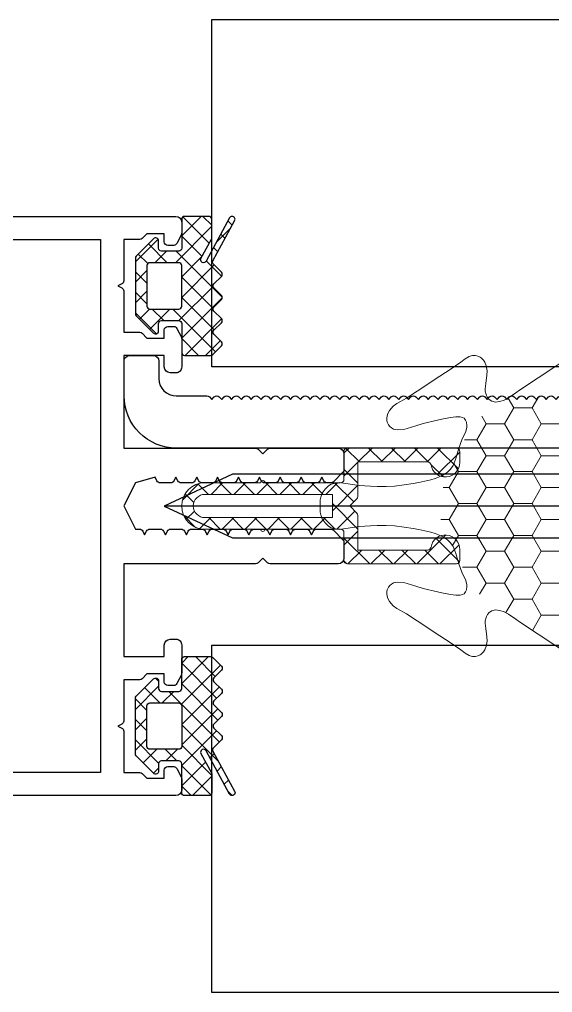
# Model space of a CAD drawing. Header units: millimetres. Extents: x 1744 to 18744, y -2272 to 2782.
# Drawn here: x 11154.9 to 11200.9, y -832.6 to -748.6 of the extents above; entities that cross this region are included whole.
import ezdxf

# ---------------------------------------------------------------- set-up
doc = ezdxf.new("R2010")
doc.units = ezdxf.units.MM
doc.linetypes.add('HIDDEN', pattern=[0.375, 0.25, -0.125])
for name, color, linetype, lineweight in [('2', 3, 'HIDDEN', 13), ('Уплотнители', 1, 'Continuous', 20), ('Штриховка', 1, 'Continuous', 5)]:
    doc.layers.add(name, color=color, linetype=linetype, lineweight=lineweight)
doc.layers.add('Steklopaket', color=5, linetype='Continuous')

# ---------------------------------------------------------------- blocks, each defined once
blk = doc.blocks.new('КП45550')
at = {"color": 217, "true_color": 0x93278f}
blk.add_lwpolyline([(25, 119), (24.99999999999909, 14.5, -0.4142135623729827), (24.5, 14), (23.57082039324996, 14, -0.1164338214658029), (23.43665631459953, 14.03167184269841), (22.66583592134975, 14.41708203932467, -0.2840790438402298), (22.5, 14.6854101966237), (22.49999999999909, 15.19999999999891, -0.4142135623732223), (22.79999999999927, 15.49999999999818), (23.5, 15.5), (23.5, 17), (23.08786796564437, 17.41213203435473, -0.1989123673795694), (23, 17.62426406871053), (23, 19), (19.43541019662734, 19, -0.2840790438404208), (19.16708203932649, 19.16583592134884), (19.00000000000182, 19.5), (18.83291796067715, 19.16583592134884, -0.2840790438404208), (18.5645898033772, 18.99999999999818), (15.00000000000091, 18.99999999999818), (15, 17.62426406871053, -0.1989123673792317), (14.91213203435563, 17.41213203435473), (14.5, 16.99999999999818), (14.5, 15.49999999999818), (15.20000000000073, 15.5, -0.4142135623734946), (15.5, 15.19999999999891), (15.5, 14.6854101966237, -0.2840790438401885), (15.33416407864933, 14.41708203932285), (14.56334368540047, 14.03167184269841, -0.1164338214657406), (14.42917960675004, 14), (12, 13.99999999999818, -0.4142135623731739), (11.5, 14.49999999999818), (11.5, 15, -0.4142135623730951), (12, 15.5), (13, 15.5), (13, 19), (5.000000000001818, 19), (5.000000000000908, 7.624264068710544, -0.1989123673796247), (4.912132034356543, 7.412132034354725), (4.500000000000908, 6.999999999998181), (4.912132034356543, 6.587867965643452, -0.1989123673797289), (5.000000000000908, 6.375735931287636), (5.000000000000908, 0.5, -0.4142135623730951), (4.500000000000908, 0), (3.124264068712363, 0, -0.1989123673796377), (2.912132034356545, 0.0878679656434542), (2.087867965645273, 0.9121320343547267, -0.1989123673796765), (2, 1.124264068710542), (2, 1.46458980337411, -0.2840790438404128), (2.165835921350661, 1.732917960674965), (2.5, 1.899999999999636), (2.165835921350661, 2.067082039324303, -0.2840790438404123), (2, 2.335410196625161), (2, 3.264589803373382, -0.2840790438404123), (2.165835921350661, 3.53291796067424), (2.5, 3.699999999998908), (2.165835921350661, 3.867082039323576, -0.2840790438404123), (2, 4.135410196624433), (2, 5.064589803374471, -0.2840790438404123), (2.165835921350661, 5.332917960673511), (2.5, 5.5), (2.165835921350661, 5.667082039324667, -0.2840790438404123), (2, 5.935410196623705), (2, 6.864589803373745, -0.2840790438404123), (2.165835921350661, 7.132917960674602), (2.5, 7.299999999999272), (2.165835921350661, 7.46708203932394, -0.2840790438404123), (2, 7.735410196624797), (2, 8.664589803374838, -0.2840790438404123), (2.165835921350661, 8.932917960673876), (2.5, 9.099999999998543), (2.165835921350661, 9.267082039325034, -0.2840790438404123), (2, 9.53541019662407), (2, 10.46458980337411, -0.2840790438404123), (2.165835921350661, 10.73291796067497), (2.5, 10.89999999999963), (2.165835921350661, 11.0670820393243, -0.2840790438404123), (2, 11.33541019662516), (2, 12.26458980337338, -0.2840790438404123), (2.165835921350661, 12.53291796067424), (2.5, 12.69999999999891), (2.165835921350661, 12.86708203932358, -0.2840790438403665), (2, 13.13541019662443), (2, 14.06458980337447, -0.2840790438404128), (2.165835921350661, 14.33291796067351), (2.5, 14.5), (2.165835921350661, 14.66708203932467, -0.2840790438404123), (2, 14.93541019662371), (2, 15.86458980337375, -0.2840790438404123), (2.165835921350661, 16.1329179606746), (2.5, 16.29999999999927), (2, 18), (9.095e-13, 19), (-2, 18), (-2, 17.63541019662443, -0.2840790438404123), (-2.165835921348838, 17.36708203932358), (-2.5, 17.19999999999891), (-2.165835921348838, 17.03291796067424, -0.2840790438404123), (-2, 16.76458980337338), (-2, 15.83541019662516, -0.2840790438404123), (-2.165835921348838, 15.5670820393243), (-2.5, 15.39999999999963), (-2.165835921348838, 15.23291796067496, -0.2840790438404123), (-2, 14.96458980337411), (-2, 14.03541019662407, -0.2840790438404128), (-2.165835921348838, 13.76708203932503), (-2.5, 13.59999999999853), (-2.165835921348838, 13.43291796067388, -0.2840790438404123), (-2, 13.16458980337484), (-2, 12.2354101966248, -0.2840790438404123), (-2.165835921348838, 11.96708203932394), (-2.5, 11.79999999999927), (-2.165835921348838, 11.6329179606746, -0.2840790438404123), (-2, 11.36458980337375), (-2, 10.4354101966237, -0.2840790438404123), (-2.165835921348838, 10.16708203932467), (-2.5, 10), (-2.165835921348838, 9.832917960673512, -0.2840790438404123), (-2, 9.564589803374474), (-2, 8.635410196624434, -0.2840790438404123), (-2.165835921348838, 8.367082039323577), (-2.5, 8.199999999998905), (-2.165835921348838, 8.03291796067424, -0.2840790438404123), (-2, 7.764589803373382), (-2, 6.835410196625161, -0.2840790438404123), (-2.165835921348838, 6.567082039324303), (-2.5, 6.399999999999636), (-2.165835921348838, 6.232917960674967, -0.2840790438404123), (-2, 5.96458980337411), (-2, 5.03541019662407, -0.2840790438404123), (-2.165835921348838, 4.767082039325032), (-2.5, 4.599999999998543), (-2.165835921348838, 4.432917960673876, -0.2840790438404123), (-2, 4.164589803374837), (-2, 3.235410196624798, -0.2840790438404123), (-2.165835921348838, 2.967082039323939), (-2.5, 2.799999999999272), (-2.165835921348838, 2.632917960674602, -0.2840790438404123), (-2, 2.364589803373744), (-1.99999999999909, 1.124264068710542, -0.1989123673796742), (-2.087867965643454, 0.9121320343547267), (-2.912132034354725, 0.0878679656434542, -0.1989123673796432), (-3.124264068710544, 0), (-4.5, 0, -0.4142135623730951), (-5, 0.5), (-5, 6.375735931287636, -0.1989123673797085), (-4.912132034356543, 6.587867965643452), (-4.5, 7), (-4.912132034356543, 7.412132034354725, -0.1989123673796275), (-5, 7.624264068710544), (-5, 19), (-13, 19), (-13, 15.5), (-12, 15.5, -0.41421356237312), (-11.5, 15), (-11.5, 14.49999999999818, -0.4142135623731739), (-12, 13.99999999999818), (-14.42917960675004, 14, -0.1164338214657406), (-14.56334368540047, 14.03167184269841), (-15.33416407864933, 14.41708203932285, -0.2840790438401885), (-15.5, 14.6854101966237), (-15.5, 15.19999999999891, -0.4142135623734946), (-15.20000000000073, 15.5), (-14.5, 15.49999999999818), (-14.5, 16.99999999999818), (-14.91213203435654, 17.41213203435473, -0.1989123673792317), (-15, 17.62426406871053), (-15.00000000000091, 19), (-18.5645898033772, 19, -0.2840790438404208), (-18.83291796067715, 19.16583592135066), (-19.00000000000182, 19.5), (-19.1670820393274, 19.16583592135066, -0.2840790438404208), (-19.43541019662734, 19), (-23, 19), (-23, 17.62426406871053, -0.1989123673795694), (-23.08786796564437, 17.41213203435473), (-23.5, 17), (-23.5, 15.5), (-22.79999999999927, 15.49999999999818, -0.4142135623732223), (-22.5, 15.19999999999891), (-22.5, 14.6854101966237, -0.2840790438402298), (-22.66583592135066, 14.41708203932467), (-23.43665631460044, 14.03167184269841, -0.1164338214658029), (-23.57082039324996, 14), (-24.5, 14, -0.4142135623729827), (-25, 14.5), (-25, 119, -0.4142135623730951)], format="xyb", dxfattribs=at)
blk.add_lwpolyline([(23, 21), (-23, 21), (-23, 118), (23, 118)], close=True, dxfattribs=at)
blk = doc.blocks.new('ТПУ-6001')
at = {"true_color": 0xafd9aa}
h = blk.add_hatch(dxfattribs=at)
h.set_pattern_fill('ANSI37', color=9, scale=10, angle=180, style=0)
h.set_pattern_definition([(225, (-3851.205773285278, 2316.473342150347), (0.8838834764831842, -0.8838834764831845), []), (315, (-3851.205773285278, 2316.473342150347), (0.8838834764831845, 0.8838834764831842), [])])
edge = h.paths.add_edge_path(flags=16)
edge.add_line((1.75, -1), (-1.75, -1))
edge.add_arc((-1.75, -1.25), 0.25, 90, 180)
edge.add_line((-2, -1.25), (-2, -3.75))
edge.add_arc((-1.75, -3.75), 0.25, 180, 270)
edge.add_line((-1.75, -4), (1.75, -4))
edge.add_arc((1.75, -3.75), 0.25, 270, 360)
edge.add_line((2, -3.75), (2, -1.25))
edge.add_arc((1.75, -1.25), 0.25, 0, 90)
edge = h.paths.add_edge_path()
edge.add_line((2.369214399172048, -5.662621697932081), (4.041294033675511, -6.56974514108424))
edge.add_arc((4.160508432847664, -6.350000000001173), 0.2499999999991884, 241.5196329777079, 269.999999999977)
edge.add_line((4.160508432847564, -6.600000000000362), (5.75, -6.600000000000362))
edge.add_arc((5.75, -6.350000000000362), 0.25, 270, 360)
edge.add_line((6, -6.350000000000362), (6, -4.25))
edge.add_arc((5.75, -4.25), 0.25, 0, 90)
edge.add_line((5.75, -4), (3.25, -4))
edge.add_arc((3.25, -3.75), 0.25, 180, 270, ccw=False)
edge.add_line((3, -3.75), (3, -2.25))
edge.add_arc((3.25, -2.25), 0.25, 90, 180, ccw=False)
edge.add_line((3.25, -2), (3.899999999999636, -2))
edge.add_arc((3.900000000000132, -1.750000000000035), 0.2499999999999649, 269.9999999998862, 405.0646371706831)
edge.add_line((4.07657715549976, -1.573023989886678), (2.573188937358279, -0.0730239898866785))
edge.add_arc((2.396611781858071, -0.2500000000011984), 0.2500000000011984, 45.06463717077724, 89.99999999998097)
edge.add_line((2.396611781858154, 0), (-2.396611781858154, 0))
edge.add_arc((-2.396611781858071, -0.2500000000011984), 0.2500000000011984, 90.00000000001901, 134.9353628292227)
edge.add_line((-2.573188937358279, -0.0730239898866785), (-4.07657715549976, -1.573023989886678))
edge.add_arc((-3.900000000000132, -1.750000000000035), 0.2499999999999651, 134.9353628293168, 270.0000000001138)
edge.add_line((-3.899999999999636, -2), (-3.25, -2))
edge.add_arc((-3.25, -2.25), 0.25, 0, 90, ccw=False)
edge.add_line((-3, -2.25), (-3, -3.75))
edge.add_arc((-3.25, -3.75), 0.25, -90, 0, ccw=False)
edge.add_line((-3.25, -4), (-5.75, -4))
edge.add_arc((-5.75, -4.25), 0.25, 90, 180)
edge.add_line((-6, -4.25), (-6, -6.496446609431586))
edge.add_arc((-5.749999999999307, -6.496446609432263), 0.2500000000006928, 179.9999999998449, 224.9999999900502)
edge.add_line((-5.926776695327133, -6.673223304698692), (-5.17677669529621, -7.423223304985182))
edge.add_arc((-5.000000000000452, -7.246446609688996), 0.2499999999990587, 225.0000000000694, 314.999999908843)
edge.add_line((-4.823223304985731, -7.423223305266217), (-4.176776692393103, -6.776776695014633))
edge.add_arc((-3.999999997097118, -6.953553390310917), 0.2499999999992895, 45.000000091283425, 134.9999999999516, ccw=False)
edge.add_line((-3.823223302082623, -6.776776694733142), (-3.176776692393103, -7.423223304982457))
edge.add_arc((-2.999999997096891, -7.246446609685806), 0.249999999999709, 225.0000000000712, 314.9999999097259)
edge.add_line((-2.823223302078986, -7.423223305260763), (-2.176776692393104, -6.776776694989621))
edge.add_arc((-1.999999997097118, -6.953553390285758), 0.2499999999991859, 45.000000099513386, 134.9999999999753, ccw=False)
edge.add_line((-1.82322330210809, -6.776776694682665), (-1.176776692393104, -7.423223304746441))
edge.add_arc((-0.9999999970962106, -7.246446609449803), 0.2500000000001823, 224.9999999999587, 314.9999999860396)
edge.add_line((-0.8232233018425175, -7.423223304789641), (-0.176776695296212, -6.776776695696753))
edge.add_arc((-9e-16, -6.953553390993164), 0.2499999999995391, 44.99999987032868, 134.9999999999676, ccw=False)
edge.add_line((0.1767766956963896, -6.776776696096932), (0.8232233009784977, -7.423223304703243))
edge.add_arc((0.9999999962747093, -7.246446609407031), 0.2499999999993989, 225, 314.9999999999999)
edge.add_line((1.176776691570921, -7.423223304703243), (1.86804175026009, -6.731958249142735))
edge.add_arc((2.04481844515733, -6.908734944839745), 0.2500000000006906, 61.519632977761376, 134.9999998703917, ccw=False)
edge.add_line((2.164032844329994, -6.688989803755247), (5.630785600827947, -8.56974514108424))
edge.add_arc((5.749999999999994, -8.35000000000036), 0.2499999999998531, 241.5196329778181, 421.5196329778153)
edge.add_line((5.869214399172051, -8.130254858916487), (2.130785600827948, -6.102111980099834))
edge.add_arc((2.250000000000004, -5.882366839015961), 0.2499999999998507, 61.51963297781879, 241.51963297781532, ccw=False)
at = {"color": 9, "true_color": 0xafd9aa}
for points in [[(2.369214399172048, -5.662621697932081), (4.041294033675511, -6.56974514108424, 0.1249127075951274), (4.160508432847564, -6.600000000000362), (5.75, -6.600000000000362, 0.4142135623730951), (6, -6.350000000000362), (6, -4.25, 0.4142135623730951), (5.75, -4), (3.25, -4, -0.4142135623730951), (3, -3.75), (3, -2.25, -0.4142135623730951), (3.25, -2), (3.899999999999636, -2, 0.6685866648355308), (4.07657715549976, -1.573023989886678), (2.573188937358279, -0.0730239898866785, 0.1986191920077108), (2.396611781858154, 0), (-2.396611781858154, 0, 0.1986191920077108), (-2.573188937358279, -0.0730239898866785), (-4.07657715549976, -1.573023989886678, 0.6685866648355308), (-3.899999999999636, -2), (-3.25, -2, -0.4142135623730951), (-3, -2.25), (-3, -3.75, -0.4142135623730951), (-3.25, -4), (-5.75, -4, 0.4142135623730951), (-6, -4.25), (-6, -6.496446609431586, 0.1989123673352296), (-5.926776695327133, -6.673223304698692), (-5.17677669529621, -7.423223304985182, 0.41421356190675), (-4.823223304985731, -7.423223305266217), (-4.176776692393103, -6.776776695014633, -0.4142135619062115), (-3.823223302082623, -6.776776694733142), (-3.176776692393103, -7.423223304982457, 0.4142135619112548), (-2.823223302078986, -7.423223305260763), (-2.176776692393104, -6.776776694989621, -0.4142135618642613), (-1.82322330210809, -6.776776694682665), (-1.176776692393104, -7.423223304746441, 0.4142135623019411), (-0.8232233018425175, -7.423223304789641), (-0.176776695296212, -6.776776695696753, -0.4142135630358025), (0.1767766956963896, -6.776776696096932), (0.8232233009784977, -7.423223304703243, 0.4142135623730951), (1.176776691570921, -7.423223304703243), (1.86804175026009, -6.731958249142735, -0.3320760628224876), (2.164032844329994, -6.688989803755247), (5.630785600827947, -8.56974514108424, 0.9999999999999747), (5.869214399172051, -8.130254858916487), (2.130785600827948, -6.102111980099834, -0.9999999999999702)], [(1.75, -1), (-1.75, -1, 0.4142135623730951), (-2, -1.25), (-2, -3.75, 0.4142135623730951), (-1.75, -4), (1.75, -4, 0.4142135623730951), (2, -3.75), (2, -1.25, 0.4142135623730951)]]:
    blk.add_lwpolyline(points, format="xyb", close=True, dxfattribs=at)
blk = doc.blocks.new('ВС 5.5х70 А2 DIN7981')
for p, q in [((0, 1.18234e-11), (0, -69.99999999997632)), ((-5.40000000000509, -71.68969696194199), (5.399999999994179, -71.68969696194199))]:
    blk.add_line(p, q)
for points in [[(2.749999999994543, -69.99999999997632), (2.749999999992724, -5.897394031388103), (-5.457e-12, 1.18234e-11), (-2.750000000005456, -5.897394031388103), (-2.750000000005456, -69.99999999997632)], [(-2.750000000003633, -66.67128480155316), (2.749999999994543, -61.17128480155407), (2.749999999994543, -58.879618134888), (-2.750000000003633, -64.37961813488619)]]:
    blk.add_lwpolyline(points, close=True)
blk.add_lwpolyline([(-0.3930000000054861, -73.94057696377878, -0.1618488601451376), (-5.218181818185255, -72.07539156986239, -0.2238875363520592), (-5.40000000000509, -71.68969696194199), (-5.40000000000509, -69.99999999997632), (5.399999999994179, -69.99999999997632), (5.399999999994179, -71.68969696194199, -0.2238875363520589), (5.218181818174342, -72.07539156986239, -0.1618488601451411), (0.3929999999945721, -73.94057696377878), (0.3929999999945721, -73.2402878665789), (-0.3930000000054861, -73.2402878665789)], format="xyb", close=True)
blk = doc.blocks.new('Т50-03')
at = {"layer": 'Штриховка', "lineweight": 5}
h = blk.add_hatch(dxfattribs=at)
h.set_pattern_fill('ANSI37', color=256, scale=11.20000000000051, angle=90, style=0)
h.set_pattern_definition([(135, (-7152.173028292061, 3902.151880237013), (-0.9899494936612114, -0.9899494936612111), []), (225, (-7152.173028292061, 3902.151880237013), (0.9899494936612111, -0.9899494936612114), [])])
edge = h.paths.add_edge_path()
edge.add_arc((-20.75000000000125, -3.750000000000141), 1.249999999999662, 9.281799086678161, 180.0000000000039)
edge.add_line((-22.00000000000091, -3.750000000000226), (-22.00000000000091, -4.7000000000005))
edge.add_arc((-21.70000000000095, -4.700000000000271), 0.2999999999999545, 180.0000000000434, 270.0000000000434)
edge.add_line((-21.70000000000073, -5.000000000000226), (-12.30000000000018, -5.000000000000226))
edge.add_arc((-12.29999999999994, -4.700000000000287), 0.2999999999999403, 269.9999999999538, 359.9999999999594)
edge.add_line((-12, -4.7000000000005), (-12, -2.300000000000864))
edge.add_arc((-11.70000000000004, -2.300000000000181), 0.2999999999999545, 90.00000000013029, 180.0000000001303, ccw=False)
edge.add_line((-11.70000000000072, -2.000000000000226), (-5.199999999999818, -2.000000000000226))
edge.add_arc((-5, -2.000000000000226), 0.1999999999998181, 180, 360)
edge.add_line((-4.800000000000181, -2.000000000000226), (0, -2.000000000000226))
edge.add_arc((-4e-16, 0), 2.000000000000226, 270, 450)
edge.add_line((0, 2.000000000000226), (-4.800000000000181, 2.000000000000226))
edge.add_arc((-5, 2.000000000000226), 0.1999999999998181, 0, 180)
edge.add_line((-5.199999999999818, 2.000000000000226), (-11.70000000000072, 2.000000000000226))
edge.add_arc((-11.70000000000049, 2.299999999999732), 0.2999999999995069, 179.999999999958, 269.9999999999552, ccw=False)
edge.add_line((-12, 2.299999999999954), (-12, 4.699999999999588))
edge.add_arc((-12.30000000000132, 4.699999999998907), 0.3000000000013188, 1.302755e-10, 90.00000000013027)
edge.add_line((-12.300000000002, 5.000000000000226), (-21.70000000000073, 5.000000000000226))
edge.add_arc((-21.70000000000051, 4.699999999999832), 0.3000000000003951, 90.00000000004069, 180.000000000046)
edge.add_line((-22.00000000000091, 4.699999999999588), (-22.00000000000091, 3.750000000000226))
edge.add_arc((-20.7500000000012, 3.749999999999458), 1.249999999999718, 179.9999999999648, 350.7182009132906)
edge.add_arc((-19.22029414592346, 3.499999999999839), 0.300000000000114, 90.00000000020287, 170.7182009135236, ccw=False)
edge.add_line((-19.22029414592453, 3.79999999999995), (-13.20000000000073, 3.79999999999995))
edge.add_line((-13.20000000000073, 3.79999999999995), (-13.20000000000073, 0.8242640687114999))
edge.add_arc((-12.90000000000135, 0.8242640687121692), 0.2999999999993736, 180.0000000001278, 225.0000000001381)
edge.add_line((-13.11213203435636, 0.6121320343561365), (-12.5, -2.274e-13))
edge.add_line((-12.5, -2.274e-13), (-13.11213203435636, -0.6121320343547723))
edge.add_arc((-12.89999999999859, -0.8242640687119509), 0.3000000000021395, 135.0000000000806, 180.0000000000876)
edge.add_line((-13.20000000000073, -0.8242640687124094), (-13.20000000000073, -3.800000000000863))
edge.add_line((-13.20000000000073, -3.800000000000863), (-19.22029414592453, -3.800000000000863))
edge.add_arc((-19.22029414592373, -3.500000000000976), 0.2999999999998875, 189.2817990865275, 269.999999999848, ccw=False)
edge = h.paths.add_edge_path(flags=16)
edge.add_line((-11, 0.9999999999997726), (0, 0.9999999999997726))
edge.add_arc((-2e-16, -2.274e-13), 1, -90, 90, ccw=False)
edge.add_line((0, -1.000000000000227), (-11, -1.000000000000227))
edge.add_line((-11, -1.000000000000227), (-11, 0.9999999999997726))
at = {"layer": 'Уплотнители'}
for points in [[(-19.516366246713, -3.548387096774376, 0.9221128250760383), (-22.00000000000091, -3.750000000000226), (-22.00000000000091, -4.7000000000005, 0.4142135623730951), (-21.70000000000073, -5.000000000000226), (-12.30000000000018, -5.000000000000226, 0.4142135623731227), (-12, -4.7000000000005), (-12, -2.300000000000864, -0.4142135623730951), (-11.70000000000072, -2.000000000000226), (-5.199999999999818, -2.000000000000226, 0.9999999999999998), (-4.800000000000181, -2.000000000000226), (0, -2.000000000000226, 0.9999999999999998), (0, 2.000000000000226), (-4.800000000000181, 2.000000000000226, 0.9999999999999998), (-5.199999999999818, 2.000000000000226), (-11.70000000000072, 2.000000000000226, -0.4142135623730816), (-12, 2.299999999999954), (-12, 4.699999999999588, 0.4142135623730951), (-12.300000000002, 5.000000000000226), (-21.70000000000073, 5.000000000000226, 0.4142135623731227), (-22.00000000000091, 4.699999999999588), (-22.00000000000091, 3.750000000000226, 0.9221128250760386), (-19.516366246713, 3.54838709677301, -0.3675231814697116), (-19.22029414592453, 3.79999999999995), (-13.20000000000073, 3.79999999999995), (-13.20000000000073, 0.8242640687114999, 0.1989123673797049), (-13.11213203435636, 0.6121320343561365), (-12.5, -2.274e-13), (-13.11213203435636, -0.6121320343547723, 0.1989123673796891), (-13.20000000000073, -0.8242640687124094), (-13.20000000000073, -3.800000000000863), (-19.22029414592453, -3.800000000000863, -0.3675231814697116)], [(-11, 0.9999999999997726), (0, 0.9999999999997726, -0.9999999999999998), (0, -1.000000000000227), (-11, -1.000000000000227)]]:
    blk.add_lwpolyline(points, format="xyb", close=True, dxfattribs=at)
blk = doc.blocks.new('КПС 954')
at = {"color": 0}
blk.add_lwpolyline([(-61.86360389693527, -3.587867965644363), (-62.07573593128927, -3.800000000001091), (-62.287867965646, -3.587867965644363, 0.198912367379652), (-62.50000000000091, -3.5), (-63.00000000000091, -3.5, 0.4142135623731618), (-63.50000000000091, -4), (-63.50000000000091, -5.79289321881424, 0.1989123673796616), (-63.35355339059515, -6.146446609407576), (-61.64644660940846, -7.853553390594241, 0.1989123673796997), (-61.29289321881515, -8), (-3.000000000000909, -8, 0.4142135623730951), (1.49999999999909, -3.5), (1.49999999999909, -0.5, 0.4142135623730951), (1.000000000000909, 0), (-1.000000000000909, 0, 0.4142135623730951), (-1.500000000000909, -0.5), (-1.500000000000909, -2, -0.4142135623730951), (-3.000000000000909, -3.5), (-5.648614792612534, -3.500000000000909, 0.198912367379658), (-5.860746826968353, -3.587867965644363), (-6.072878861325079, -3.800000000001091), (-6.285010895679987, -3.587867965644363, 0.4142135623730951), (-6.709274964391624, -3.587867965644363), (-6.921406998748352, -3.800000000001091), (-7.133539033103262, -3.587867965644363, 0.4142135623730951), (-7.557803101815808, -3.587867965644363), (-7.769935136170714, -3.800000000001091), (-7.982067170529263, -3.587867965644363, 0.4142135623730951), (-8.406331239239078, -3.587867965644363), (-8.618463273593987, -3.800000000001091), (-8.830595307952535, -3.587867965644363, 0.4142135623730951), (-9.254859376663262, -3.587867965644363), (-9.466991411019986, -3.800000000001091), (-9.679123445374898, -3.587867965644363, 0.4142135623730951), (-10.10338751408653, -3.587867965644363), (-10.31551954844326, -3.800000000001091), (-10.52765158279817, -3.587867965644363, 0.4142135623730951), (-10.9519156515089, -3.587867965644363), (-11.16404768586743, -3.800000000001091), (-11.37617972022053, -3.587867965644363, 0.4142135623730951), (-11.80044378893399, -3.587867965644363), (-12.01257582329162, -3.800000000001091), (-12.2247078576429, -3.587867965644363, 0.4142135623730951), (-12.64897192635817, -3.587867965644363), (-12.8611039607149, -3.800000000001091), (-13.07323599506799, -3.587867965644363, 0.4142135623730951), (-13.49750006378144, -3.587867965644363), (-13.70963209813726, -3.800000000001091), (-13.92176413249308, -3.587867965644363, 0.4142135623730951), (-14.34602820120562, -3.587867965644363), (-14.55816023555962, -3.800000000001091), (-14.77029226991726, -3.587867965644363, 0.4142135623730951), (-15.19455633862981, -3.587867965644363), (-15.40668837298381, -3.800000000001091), (-15.61882040734053, -3.587867965644363, 0.4142135623730951), (-16.04308447605308, -3.587867965644363), (-16.25521651040799, -3.800000000001091), (-16.46734854476472, -3.587867965644363, 0.4142135623730951), (-16.89161261347726, -3.587867965644363), (-17.10374464783126, -3.800000000001091), (-17.31587668218799, -3.587867965644363, 0.4142135623730951), (-17.74014075090053, -3.587867965644363), (-17.95227278525817, -3.800000000001091), (-18.16440481961126, -3.587867965644363, 0.4142135623730951), (-18.5886688883229, -3.587867965644363), (-18.80080092267963, -3.800000000001091), (-19.01293295703453, -3.587867965644363, 0.4142135623730951), (-19.43719702574799, -3.587867965644363), (-19.6493290601038, -3.800000000001091), (-19.86146109445963, -3.587867965644363, 0.4142135623730951), (-20.28572516317035, -3.587867965644363), (-20.49785719752708, -3.800000000001091), (-20.7099892318829, -3.587867965644363, 0.4142135623730951), (-21.13425330059635, -3.587867965644363), (-21.34638533495035, -3.800000000001091), (-21.55851736930799, -3.587867965644363, 0.4142135623730951), (-21.98278143801781, -3.587867965644363), (-22.19491347237363, -3.800000000001091), (-22.40704550673127, -3.587867965644363, 0.4142135623730951), (-22.83130957544199, -3.587867965644363), (-23.04344160979872, -3.800000000001091), (-23.25557364415454, -3.587867965644363, 0.4142135623730951), (-23.67983771286526, -3.587867965644363), (-23.89196974722199, -3.800000000001091), (-24.10410178157781, -3.587867965644363, 0.4142135623730951), (-24.52836585028945, -3.587867965644363), (-24.74049788464617, -3.800000000001091), (-24.952629919002, -3.587867965644363, 0.4142135623730951), (-25.37689398771272, -3.587867965644363), (-25.58902602207036, -3.800000000001091), (-25.80115805642345, -3.587867965644363, 0.4142135623730951), (-26.2254221251369, -3.587867965644363), (-26.43755415949363, -3.800000000001091), (-26.64968619384945, -3.587867965644363, 0.4142135623730951), (-27.07395026256108, -3.587867965644363), (-27.28608229691781, -3.800000000001091), (-27.4982143312709, -3.587867965644363, 0.4142135623730951), (-27.92247839998618, -3.587867965644363), (-28.13461043434108, -3.800000000001091), (-28.34674246869963, -3.587867965644363, 0.4142135623730951), (-28.77100653741036, -3.587867965644363), (-28.98313857176345, -3.800000000001091), (-29.195270606122, -3.587867965644363, 0.4142135623730951), (-29.61953467483363, -3.587867965644363), (-29.83166670918854, -3.800000000001091), (-30.04379874354436, -3.587867965644363, 0.4142135623730951), (-30.46806281225599, -3.587867965644363), (-30.68019484661272, -3.800000000001091), (-30.89232688096763, -3.587867965644363, 0.4142135623730951), (-31.31659094967927, -3.587867965644363), (-31.5287229840369, -3.800000000001091), (-31.74085501838999, -3.587867965644363, 0.4142135623730951), (-32.16511908710345, -3.587867965644363), (-32.37725112146018, -3.800000000001091), (-32.58938315581327, -3.587867965644363, 0.4142135623730951), (-33.01364722452945, -3.587867965644363), (-33.22577925888254, -3.800000000001091), (-33.43791129323927, -3.587867965644363, 0.4142135623730951), (-33.86217536195272, -3.587867965644363), (-34.07430739630581, -3.800000000001091), (-34.28643943066254, -3.587867965644363, 0.4142135623730951), (-34.71070349937509, -3.587867965644363), (-34.92283553372999, -3.800000000001091), (-35.13496756808673, -3.587867965644363, 0.4142135623730951), (-35.55923163680018, -3.587867965644363), (-35.77136367115328, -3.800000000001091), (-35.98349570551091, -3.587867965644363, 0.4142135623730951), (-36.40775977422436, -3.587867965644363), (-36.61989180857836, -3.800000000001091), (-36.83202384293418, -3.587867965644363, 0.4142135623730951), (-37.25628791164581, -3.587867965644363), (-37.46841994600163, -3.800000000001091), (-37.68055198035836, -3.587867965644363, 0.4142135623730951), (-38.10481604906818, -3.587867965644363), (-38.31694808342673, -3.800000000001091), (-38.52908011778163, -3.587867965644363, 0.4142135623730951), (-38.95334418649236, -3.587867965644363), (-39.16547622085, -3.800000000001091), (-39.37760825520399, -3.587867965644363, 0.4142135623730951), (-39.80187232391654, -3.587867965644363), (-40.01400435827327, -3.800000000001091), (-40.22613639262909, -3.587867965644363, 0.4142135623730951), (-40.65040046134071, -3.587867965644363), (-40.86253249569653, -3.800000000001091), (-41.07466453005327, -3.587867965644363, 0.4142135623730951), (-41.49892859876671, -3.587867965644363), (-41.71106063311981, -3.800000000001091), (-41.92319266747746, -3.587867965644363, 0.4142135623730951), (-42.34745673618816, -3.587867965644363), (-42.55958877054399, -3.800000000001091), (-42.7717208049007, -3.587867965644363, 0.4142135623730951), (-43.19598487361235, -3.587867965644363), (-43.40811690796907, -3.800000000001091), (-43.62024894232488, -3.587867965644363, 0.4142135623730951), (-44.04451301103563, -3.587867965644363), (-44.25664504539236, -3.800000000001091), (-44.46877707974546, -3.587867965644363, 0.4142135623730951), (-44.89304114845888, -3.587867965644363), (-45.10517318281654, -3.800000000001091), (-45.31730521716961, -3.587867965644363, 0.4142135623730951), (-45.74156928588307, -3.587867965644363), (-45.95370132023981, -3.800000000001091), (-46.1658333545929, -3.587867965644363, 0.4142135623730951), (-46.59009742330725, -3.587867965644363), (-46.80222945766399, -3.800000000001091), (-47.01436149201799, -3.587867965644363, 0.4142135623730951), (-47.43862556073054, -3.587867965644363), (-47.65075759508727, -3.800000000001091), (-47.86288962944126, -3.587867965644363, 0.4142135623730951), (-48.28715369815563, -3.587867965644363), (-48.49928573250871, -3.800000000001091), (-48.71141776686727, -3.587867965644363, 0.4142135623730951), (-49.13568183558073, -3.587867965644363), (-49.34781386993201, -3.800000000001091), (-49.55994590428963, -3.587867965644363, 0.4142135623730951), (-49.98420997300217, -3.587867965644363), (-50.19634200735618, -3.800000000001091), (-50.40847404171291, -3.587867965644363, 0.4142135623730951), (-50.83273811042545, -3.587867965644363), (-51.04487014478036, -3.800000000001091), (-51.25700217913617, -3.587867965644363, 0.4142135623730951), (-51.68126624784964, -3.587867965644363), (-51.89339828220636, -3.800000000001091), (-52.10553031655946, -3.587867965644363, 0.4142135623730951), (-52.52979438527109, -3.587867965644363), (-52.74192641962963, -3.800000000001091), (-52.95405845398363, -3.587867965644363, 0.4142135623730951), (-53.378322522698, -3.587867965644363), (-53.59045455705291, -3.800000000001091), (-53.80258659140963, -3.587867965644363, 0.4142135623730951), (-54.22685066012036, -3.587867965644363), (-54.43898269447527, -3.800000000001091), (-54.651114728832, -3.587867965644363, 0.4142135623730951), (-55.07537879754727, -3.587867965644363), (-55.28751083189852, -3.800000000001091), (-55.49964286625618, -3.587867965644363, 0.4142135623730951), (-55.92390693496781, -3.587867965644363), (-56.13603896932271, -3.800000000001091), (-56.34817100367945, -3.587867965644363, 0.4142135623730951), (-56.772435072392, -3.587867965644363), (-56.9845671067469, -3.800000000001091), (-57.19669914110363, -3.587867965644363, 0.4142135623730951), (-57.62096320981527, -3.587867965644363), (-57.83309524417018, -3.800000000001091), (-58.04522727852691, -3.587867965644363, 0.4142135623730951), (-58.46949134723764, -3.587867965644363), (-58.68162338159618, -3.800000000001091), (-58.89375541595018, -3.587867965644363, 0.4142135623730951), (-59.31801948466271, -3.587867965644363), (-59.53015151902036, -3.800000000001091), (-59.74228355337345, -3.587867965644363, 0.4142135623730951), (-60.16654762208691, -3.587867965644363), (-60.37867965644363, -3.800000000001091), (-60.59081169079854, -3.587867965644363, 0.4142135623730951), (-61.01507575951018, -3.587867965644363), (-61.22720779386509, -3.800000000001091), (-61.4393398282209, -3.587867965644363, 0.4142135623730951)], format="xyb", close=True, dxfattribs=at)
blk = doc.blocks.new('Adifoam 530.121')
at = {"layer": 'Уплотнители', "true_color": 0xcd2027}
h = blk.add_hatch(dxfattribs=at)
h.set_pattern_fill('HONEY', color=242, scale=0.5)
h.set_pattern_definition([(0, (-5098.420115434093, -1689.738891567736), (2.38125, 1.374815322499999), [1.587499999999999, -3.174999999999998]), (120, (-5098.420115434093, -1689.738891567736), (-2.381249994797095, 1.374815331511695), [1.587499999999999, -3.174999999999998]), (60, (-5098.420115434093, -1689.738891567736), (5.2029046e-09, 2.749630654011693), [-3.174999999999998, 1.587499999999999])])
h.paths.add_polyline_path([(-54.01042306985329, 8.971816345647122), (-54.03974125744935, 8.53204353068439), (-54.06197207729928, 7.653985931196713), (-54.07469207347367, 6.093350511311687), (-54.03974125744935, 2.981862152351823), (-51.92849579209815, 0), (-54.03974125744935, -2.981862152351823), (-54.07469207347367, -6.093350511311673), (-54.06197207729928, -7.653985931196732), (-54.03974125744935, -8.532043530684415), (-53.95865800601495, -9.748292305026323), (-53.61313808924037, -11.87091520864189), (-53.5985571070887, -11.9443828998885), (-53.4602209178529, -12.3032597187232), (-53.32148249091368, -12.50423216470948), (-53.22596957696076, -12.60030693350383), (-53.06905231942526, -12.7176114079291), (-52.8923821078224, -12.80984453269842), (-52.77734706158843, -12.8524788395091), (-52.50408663972667, -12.90730697644699), (-52.30497573175489, -12.9091631908841), (-52.11102469128217, -12.87839561150281), (-51.99379204348042, -12.84159613066004), (-51.76118394553212, -12.71764970027924), (-51.47152629749143, -12.44923010863363), (-51.15306323084404, -11.95374577027608), (-51.06325705014296, -11.75793390477837), (-49.80822374691667, -7.835787850610452), (-40.86507859004763, -11.14626223153921), (-36.34445709786752, -9.620314389716405), (-35.93088360874572, -9.47687612588902), (-35.54633743569413, -9.384500559363916), (-28.20736147599268, -9.406889342499293), (-28.74714939171105, -9.782736865281443), (-24.49605103184787, -9.224994385358283), (-16.56437569591066, -9.559281276044162), (-13.12476865524313, -7.193403539548278), (-9.868514449834052, 9.8e-15), (-13.12476865524311, 7.193403539548197), (-17.76455849486358, 10.38480748592698), (-18.81396370983382, 11.06975117150198), (-21.44096651532253, 12.77854180711056), (-21.8069626289207, 12.91952319508277), (-22.20102658922952, 12.99513974851265), (-22.39550567313926, 12.99473800119631), (-22.62904723204337, 12.94985913168057), (-22.76445622054052, 12.89569930775997), (-22.93224989237387, 12.79497389162588), (-23.08376331893034, 12.66526617374687), (-23.24073449971639, 12.47458504321412), (-23.32227715733552, 12.33738288451354), (-23.40256149791276, 12.14941982603), (-23.45345867336071, 11.95318200778574), (-23.47252845490857, 11.75457297174395), (-23.43756471582583, 11.47037484915722), (-23.40589240237568, 11.37357251077602), (-22.05609295349767, 8.640428701928247), (-24.87175932062527, 9.274287169239471), (-29.24975011549975, 9.848677888133912), (-31.38810091668533, 11.57102825029875), (-31.8580150939013, 11.28494258183651), (-29.21289362493617, 10.42869499269033), (-29.59975981226092, 10.66643212437222), (-33.91726702399735, 12.55646578390336), (-33.96373402620884, 12.52630213289444), (-34.17720170595203, 12.31502996282597), (-34.28584478149514, 12.14140941074288), (-34.36177192316974, 11.95252415224876), (-34.4013849854664, 11.75677695416492), (-34.40600514128073, 11.63136765721106), (-34.30623827935689, 11.18699214256571), (-33.40817527044226, 8.629164627389963), (-35.8914783625233, 9.467410209442702), (-36.82727955958025, 9.692208092742447), (-36.75865413669356, 9.760127704894392), (-43.90556090917242, 12.17258514775643), (-43.98743650695633, 12.01922145119397), (-44.0533406758186, 11.82682012922986), (-44.08028192913024, 11.69881393070226), (-44.24071816394628, 8.69265299872528)])
at = {"layer": '2', "color": 1}
for p, q in [((-39.21749216439275, -10.6187614822087), (-39.21749216439275, 10.6187614822087)), ((-49.05546072557264, 8.882757583600956), (-49.05546072557264, -8.882757583600956)), ((0.1373882832385789, 0), (-54.03974125744935, 0))]:
    blk.add_line(p, q, dxfattribs=at)
at = {"layer": 'Уплотнители', "color": 251, "true_color": 0x636466}
blk.add_lwpolyline([(-54.03974125744935, 2.981862152351823), (-54.07469207347367, 6.093350511311655), (-54.06197207729928, 7.653985931196757), (-54.03974125744935, 8.532043530684401), (-53.95865800601495, 9.748292305026323), (-53.73502541709604, 11.12212817436011), (-53.67693836706076, 11.54945132756734), (-53.5985571070887, 11.94438289988852), (-53.4602209178529, 12.30325971872321), (-53.32148249091368, 12.50423216470949), (-53.22596957696077, 12.60030693350381), (-53.06905231942527, 12.7176114079291), (-52.8923821078224, 12.80984453269843), (-52.77734706158844, 12.8524788395091), (-52.50408663972667, 12.90730697644699), (-52.30497573175489, 12.9091631908841), (-52.11102469128217, 12.87839561150281), (-51.99379204348042, 12.84159613066004), (-51.76118394553213, 12.71764970027925), (-51.47152629749143, 12.44923010863363), (-51.15306323084404, 11.9537457702761), (-51.06325705014296, 11.75793390477838), (-50.72051513895623, 10.68681983067108), (-50.58061998789891, 10.25774109156145), (-50.42316056956224, 9.883746846292523), (-50.22363923272404, 9.545218945015447), (-49.92607741219035, 9.228536880282716), (-49.65416812668536, 9.061054470595991), (-49.28778051920289, 8.928210442935322), (-48.89132424019318, 8.850644639348502), (-48.52220800480972, 8.814993954291367), (-48.08491587976186, 8.802498599069622), (-47.69245187305386, 8.818510198031163), (-47.30683451308414, 8.861495292771451), (-46.92716576723433, 8.93215052497294), (-46.67616659776739, 8.995178061771181), (-45.82315693656892, 9.310935726502066), (-45.364173306647, 9.549247090596737), (-44.82455721638234, 9.913721934553676), (-44.60443291407863, 10.11003627574905), (-44.28793681247223, 10.49756670249166), (-44.19804328187454, 10.67009107072385), (-44.14735915354595, 10.81741233381581), (-44.10517599427021, 11.23236340506082), (-44.08028192913024, 11.69881393070227), (-44.0533406758186, 11.82682012922987), (-43.98743650695633, 12.01922145119397), (-43.89273121029055, 12.19661685072492), (-43.76986381867664, 12.35019029018554), (-43.66125084036776, 12.44326852125937), (-43.44447828396096, 12.55458307482354), (-43.25182705913085, 12.60275178853385), (-43.04900912237735, 12.61876491333214), (-42.6128972429251, 12.55864570743279), (-42.27529254109685, 12.42377233693355), (-41.94502725543588, 12.21804504983152), (-41.35050304706328, 11.75332527238652), (-41.00459603863237, 11.50750019997053), (-40.32862199726603, 11.1112789796623), (-39.62047494202579, 10.77804789903075), (-38.89547961744666, 10.49148005078859), (-38.17054026393362, 10.23671363284438), (-36.34445709786723, 9.62031438971644), (-35.93088360874572, 9.47687612588902), (-35.54633743569411, 9.384500559363914), (-35.11735160986154, 9.385809252930356), (-34.97858825117237, 9.420723177257287), (-34.79748017799649, 9.495384244850351), (-34.62735090920614, 9.59895963786198), (-34.4410023512346, 9.760902143556905), (-34.34011554212339, 9.880227656796704), (-34.23426228074277, 10.0500624842407), (-34.16225895082789, 10.23262922077901), (-34.13489812758053, 10.37080066857902), (-34.14014363522801, 10.61592193141564), (-34.22232892366719, 10.94800483696099), (-34.30623827935689, 11.18699214256571), (-34.40600514128073, 11.63136765721106), (-34.4013849854664, 11.75677695416493), (-34.36177192316974, 11.95252415224877), (-34.28584478149514, 12.14140941074288), (-34.17720170595203, 12.31502996282597), (-33.96373402620884, 12.52630213289444), (-33.87625368128464, 12.58308923920322), (-33.69330586622254, 12.66589290561387), (-33.49814570729541, 12.71444324796425), (-33.29839655136675, 12.72996902084719), (-33.07519109348596, 12.70902413313547), (-32.91460708549494, 12.66725941709865), (-32.73759179392801, 12.59469362527989), (-32.40611095996064, 12.39099191844457), (-31.85132251049436, 11.94413348608009), (-31.13065752493185, 11.44234353915431), (-29.77234139161465, 10.74198150460415), (-29.0330988966889, 10.41837041852022), (-28.30452245846391, 10.13464777010813), (-27.55657059715486, 9.892529596875873), (-26.06069632924209, 9.54193883380094), (-25.46522515510606, 9.407887282035974), (-24.88842341858254, 9.276473492521973), (-24.49605103184786, 9.224994385358286), (-24.11129016345422, 9.241210444249418), (-23.89463847645311, 9.293833131854626), (-23.74011722817067, 9.356191711911832), (-23.56604941264413, 9.455186657876313), (-23.40744102459757, 9.579222899481463), (-23.27048134975576, 9.72592186025281), (-23.13942899938229, 9.936953814645676), (-23.0858563967995, 10.07738437572152), (-23.04623144208199, 10.27304858367483), (-23.04294818820745, 10.47178789604504), (-23.07657084482526, 10.66589497371046), (-23.23299128512099, 11.02347337674518), (-23.40589240237568, 11.37357251077605), (-23.43756471582583, 11.47037484915722), (-23.47252845490857, 11.75457297174398), (-23.45345867336073, 11.9531820077857), (-23.40256149791276, 12.14941982603), (-23.32227715733552, 12.33738288451354), (-23.24073449971638, 12.47458504321412), (-23.08376331893033, 12.66526617374688), (-22.93224989237387, 12.79497389162588), (-22.76445622054052, 12.89569930775997), (-22.62904723204337, 12.94985913168057), (-22.39550567313927, 12.99473800119631), (-22.20102658922951, 12.99513974851265), (-21.8069626289207, 12.91952319508277), (-21.43514633611085, 12.77629987908722), (-21.07513325756736, 12.5841042571767), (-20.74868941614932, 12.37139379400264), (-20.16318904305899, 11.94738389040276), (-18.81396370983293, 11.06975117150182), (-17.19510758683282, 10.01312855948663), (-16.87592062018939, 9.773572383009196), (-16.23707229545198, 9.33415095764758), (-15.85568270683234, 9.140244929872324), (-15.48976616871823, 9.015185196858964), (-15.28959759091413, 8.979244571851037), (-15.09277086539805, 8.974053924937152), (-14.90414637215508, 9.006671548465418), (-14.81126329777271, 9.040763354543058), (-14.57154218780852, 9.203904918498434), (-14.43889256245711, 9.35657951291887), (-14.33661628446225, 9.531098184204893), (-14.29842501735857, 9.624050473647), (-14.23926076147199, 9.907943177921881), (-14.23555287557792, 10.10272440383232), (-14.29085988104179, 10.5778446709719), (-14.382787497555, 11.28694744318863), (-14.38703675540546, 11.6755264417452), (-14.31785492137169, 12.10157194718476), (-14.18749008769282, 12.42995684069979), (-14.08019735045946, 12.59655596554489), (-13.89455613443806, 12.78267960698576), (-13.78464773077303, 12.8541914754162), (-13.60079679456976, 12.93419594790407), (-13.40470489868221, 12.97915092820449), (-13.129887548449, 12.98099924019698), (-13.01547792737801, 12.95927296751983), (-12.83489253777952, 12.89716370254678), (-12.4964669434521, 12.70079294658899), (-12.1258964093422, 12.41895024829841), (-11.20032792678284, 11.77232428952788), (-9.904768107826383, 10.94583079068729), (-9.269496658668684, 10.50586441127393), (-7.428526803457316, 9.303512674836156), (-6.590749759790012, 8.845980201523162), (-6.278247150496097, 8.614733609474566), (-5.959934727708969, 8.249093107455792), (-5.825654215833307, 7.982878465688827), (-5.766286144403236, 7.789431962178696), (-5.737127830450845, 7.5906038325395), (-5.74282884285094, 7.391837250836486), (-5.772127779494437, 7.248324044057197), (-5.873602215188839, 7.017780012807634), (-5.993667570265642, 6.859085462524035), (-6.130171456429707, 6.740235058322012), (-6.310740253617041, 6.644804793979797), (-6.496413195958665, 6.592701642182191), (-6.693745965828384, 6.570773383707089), (-7.296552205687476, 6.629664074339416), (-7.505691664196093, 6.677531691044119), (-8.250057800426475, 6.914181329513212), (-8.87650062867851, 7.128174123396775), (-10.10624669894605, 7.422007255472177), (-10.49077622904497, 7.504275827834588), (-11.24756548913956, 7.641075793638719), (-11.70200494276468, 7.689504158990075), (-12.07098117800524, 7.692142869540019), (-12.26106220522069, 7.651726858716982), (-12.4024982103565, 7.574365175554702), (-12.53265533204285, 7.412206900703267), (-12.60491830628871, 7.223307773786927), (-12.64191779913926, 6.943168077529207), (-12.63724418383026, 6.811185697812106), (-12.55150350256554, 6.428581911798347), (-12.22256827702131, 5.70189349203224), (-11.96566572497249, 4.985565045903058), (-11.70600486075727, 4.113663845258995), (-11.61630633140885, 3.8610536875251), (-11.45400866776708, 3.502521302012381), (-11.23804839166132, 3.177750907068912), (-10.9635410529072, 2.911231184244115), (-10.63696003255154, 2.691621652753837), (-10.20419107611178, 2.481257557470598), (-9.91249089080793, 2.370064079209666), (-9.53941097302868, 2.253509561889813), (-8.514145140396067, 2.024374255541485), (-8.016573821239943, 1.933935215303563), (-7.246085117229994, 1.813441949105708), (-6.407927686283983, 1.720850182775848), (-5.69298225104012, 1.681548798438598), (-4.913101092967735, 1.677750541083014), (-4.329090271166933, 1.698325283549365), (-3.357743465296151, 1.776577573888061), (-1.628616710791899, 2.024183797224393), (-1.425299544660445, 2.011783668458063), (-0.9479146546727859, 1.882494692340515), (-0.6979423310940547, 1.736394574352514), (-0.4061636839651328, 1.466965579284988), (-0.1709477844979119, 1.116800295596249), (-0.0388586406961622, 0.7645349227475438), (9.095e-13, 0.5285018799279442), (0, 0), (9.095e-13, -0.5285018799279442), (-0.0388586406961622, -0.7645349227475438), (-0.1709477844979119, -1.116800295596249), (-0.4061636839651328, -1.466965579284988), (-0.6979423310940547, -1.736394574352514), (-0.9479146546727859, -1.882494692340515), (-1.425299544660445, -2.011783668458063), (-1.628616710791899, -2.024183797224393), (-3.357743465296151, -1.776577573888061), (-4.329090271166933, -1.698325283549365), (-4.913101092967735, -1.677750541083014), (-5.69298225104012, -1.681548798438598), (-6.407927686283983, -1.720850182775848), (-7.246085117229994, -1.813441949105708), (-8.016573821239943, -1.933935215303563), (-8.514145140396067, -2.024374255541485), (-9.53941097302868, -2.253509561889813), (-9.91249089080793, -2.370064079209666), (-10.20419107611178, -2.481257557470598), (-10.63696003255154, -2.691621652753837), (-10.9635410529072, -2.911231184244115), (-11.23804839166132, -3.177750907068912), (-11.45400866776708, -3.502521302012381), (-11.61630633140885, -3.8610536875251), (-11.70600486075727, -4.113663845258995), (-11.96566572497249, -4.985565045903058), (-12.22256827702131, -5.70189349203224), (-12.55150350256554, -6.428581911798347), (-12.63724418383026, -6.811185697812106), (-12.64191779913926, -6.943168077529207), (-12.60491830628871, -7.223307773786927), (-12.53265533204285, -7.412206900703267), (-12.4024982103565, -7.574365175554702), (-12.26106220522069, -7.651726858716982), (-12.07098117800524, -7.692142869540019), (-11.70200494276468, -7.689504158990075), (-11.24756548913956, -7.641075793638719), (-10.49077622904497, -7.504275827834588), (-10.10624669894605, -7.422007255472177), (-8.87650062867851, -7.128174123396775), (-8.250057800426475, -6.914181329513212), (-7.505691664196093, -6.677531691044119), (-7.296552205687476, -6.629664074339416), (-6.693745965828384, -6.570773383707089), (-6.496413195958665, -6.592701642182191), (-6.310740253617041, -6.644804793979797), (-6.130171456429707, -6.740235058322012), (-5.993667570265642, -6.859085462524035), (-5.873602215188839, -7.017780012807634), (-5.772127779494437, -7.248324044057197), (-5.74282884285094, -7.391837250836486), (-5.737127830450845, -7.5906038325395), (-5.766286144403236, -7.789431962178696), (-5.825654215833307, -7.982878465688827), (-5.959934727708969, -8.249093107455792), (-6.278247150496097, -8.614733609474566), (-6.590749759790012, -8.845980201523162), (-7.428526803457316, -9.303512674836156), (-9.269496658668684, -10.50586441127393), (-9.904768107826383, -10.94583079068729), (-11.20032792678284, -11.77232428952788), (-12.1258964093422, -12.41895024829841), (-12.4964669434521, -12.70079294658899), (-12.83489253777952, -12.89716370254678), (-13.01547792737801, -12.95927296751983), (-13.129887548449, -12.98099924019698), (-13.40470489868221, -12.97915092820449), (-13.60079679456976, -12.93419594790407), (-13.78464773077303, -12.8541914754162), (-13.89455613443806, -12.78267960698576), (-14.08019735045946, -12.59655596554489), (-14.18749008769282, -12.42995684069979), (-14.31785492137169, -12.10157194718476), (-14.38703675540546, -11.6755264417452), (-14.382787497555, -11.28694744318863), (-14.29085988104179, -10.5778446709719), (-14.23555287557792, -10.10272440383232), (-14.23926076147199, -9.907943177921881), (-14.29842501735857, -9.624050473647), (-14.33661628446225, -9.531098184204893), (-14.43889256245711, -9.35657951291887), (-14.57154218780852, -9.203904918498434), (-14.81126329777271, -9.040763354543058), (-14.90414637215508, -9.006671548465418), (-15.09277086539805, -8.974053924937152), (-15.28959759091413, -8.979244571851037), (-15.48976616871823, -9.015185196858964), (-15.85568270683234, -9.140244929872324), (-16.23707229545198, -9.33415095764758), (-16.87592062018939, -9.773572383009196), (-17.19510758683282, -10.01312855948663), (-18.81396370983293, -11.06975117150182), (-20.16318904305899, -11.94738389040276), (-20.74868941614932, -12.37139379400264), (-21.07513325756736, -12.5841042571767), (-21.43514633611085, -12.77629987908722), (-21.8069626289207, -12.91952319508277), (-22.20102658922951, -12.99513974851265), (-22.39550567313927, -12.99473800119631), (-22.62904723204337, -12.94985913168057), (-22.76445622054052, -12.89569930775997), (-22.93224989237387, -12.79497389162588), (-23.08376331893033, -12.66526617374688), (-23.24073449971638, -12.47458504321412), (-23.32227715733552, -12.33738288451354), (-23.40256149791276, -12.14941982603), (-23.45345867336073, -11.9531820077857), (-23.47252845490857, -11.75457297174398), (-23.43756471582583, -11.47037484915722), (-23.40589240237568, -11.37357251077605), (-23.23299128512099, -11.02347337674518), (-23.07657084482526, -10.66589497371046), (-23.04294818820745, -10.47178789604504), (-23.04623144208199, -10.27304858367483), (-23.0858563967995, -10.07738437572152), (-23.13942899938229, -9.936953814645676), (-23.27048134975576, -9.72592186025281), (-23.40744102459757, -9.579222899481463), (-23.56604941264413, -9.455186657876313), (-23.74011722817067, -9.356191711911832), (-23.89463847645311, -9.293833131854626), (-24.11129016345422, -9.241210444249418), (-24.49605103184786, -9.224994385358286), (-24.88842341858254, -9.276473492521973), (-25.46522515510606, -9.407887282035974), (-26.06069632924209, -9.54193883380094), (-27.55657059715486, -9.892529596875873), (-28.30452245846391, -10.13464777010813), (-29.0330988966889, -10.41837041852022), (-29.77234139161465, -10.74198150460415), (-31.13065752493185, -11.44234353915431), (-31.85132251049436, -11.94413348608009), (-32.40611095996064, -12.39099191844457), (-32.73759179392801, -12.59469362527989), (-32.91460708549494, -12.66725941709865), (-33.07519109348596, -12.70902413313547), (-33.29839655136675, -12.72996902084719), (-33.49814570729541, -12.71444324796425), (-33.69330586622254, -12.66589290561387), (-33.87625368128464, -12.58308923920322), (-33.96373402620884, -12.52630213289444), (-34.17720170595203, -12.31502996282597), (-34.28584478149514, -12.14140941074288), (-34.36177192316974, -11.95252415224877), (-34.4013849854664, -11.75677695416493), (-34.40600514128073, -11.63136765721106), (-34.30623827935689, -11.18699214256571), (-34.22232892366719, -10.94800483696099), (-34.14014363522801, -10.61592193141564), (-34.13489812758053, -10.37080066857902), (-34.16225895082789, -10.23262922077901), (-34.23426228074277, -10.0500624842407), (-34.34011554212339, -9.880227656796704), (-34.4410023512346, -9.760902143556905), (-34.62735090920614, -9.59895963786198), (-34.79748017799649, -9.495384244850351), (-34.97858825117237, -9.420723177257287), (-35.11735160986154, -9.385809252930356), (-35.54633743569411, -9.384500559363914), (-35.93088360874572, -9.47687612588902), (-36.34445709786723, -9.62031438971644), (-38.17054026393362, -10.23671363284438), (-38.89547961744666, -10.49148005078859), (-39.62047494202579, -10.77804789903075), (-40.32862199726603, -11.1112789796623), (-41.00459603863237, -11.50750019997053), (-41.35050304706328, -11.75332527238652), (-41.94502725543588, -12.21804504983152), (-42.27529254109685, -12.42377233693355), (-42.6128972429251, -12.55864570743279), (-43.04900912237735, -12.61876491333214), (-43.25182705913085, -12.60275178853385), (-43.44447828396096, -12.55458307482354), (-43.66125084036776, -12.44326852125937), (-43.76986381867664, -12.35019029018554), (-43.89273121029055, -12.19661685072492), (-43.98743650695633, -12.01922145119397), (-44.0533406758186, -11.82682012922987), (-44.08028192913024, -11.69881393070227), (-44.10517599427021, -11.23236340506082), (-44.14735915354595, -10.81741233381581), (-44.19804328187454, -10.67009107072385), (-44.28793681247223, -10.49756670249166), (-44.60443291407863, -10.11003627574905), (-44.82455721638234, -9.913721934553676), (-45.364173306647, -9.549247090596737), (-45.82315693656892, -9.310935726502066), (-46.67616659776739, -8.995178061771181), (-46.92716576723433, -8.93215052497294), (-47.30683451308414, -8.861495292771451), (-47.69245187305386, -8.818510198031163), (-48.08491587976186, -8.802498599069622), (-48.52220800480972, -8.814993954291367), (-48.89132424019318, -8.850644639348502), (-49.28778051920289, -8.928210442935322), (-49.65416812668536, -9.061054470595991), (-49.92607741219035, -9.228536880282716), (-50.22363923272404, -9.545218945015447), (-50.42316056956224, -9.883746846292523), (-50.58061998789891, -10.25774109156145), (-50.72051513895623, -10.68681983067108), (-51.06325705014296, -11.75793390477838), (-51.15306323084404, -11.9537457702761), (-51.47152629749143, -12.44923010863363), (-51.76118394553213, -12.71764970027925), (-51.99379204348042, -12.84159613066004), (-52.11102469128217, -12.87839561150281), (-52.30497573175489, -12.9091631908841), (-52.50408663972667, -12.90730697644699), (-52.77734706158844, -12.8524788395091), (-52.8923821078224, -12.80984453269843), (-53.06905231942527, -12.7176114079291), (-53.22596957696077, -12.60030693350381), (-53.32148249091368, -12.50423216470949), (-53.4602209178529, -12.30325971872321), (-53.5985571070887, -11.94438289988852), (-53.67693836706076, -11.54945132756734), (-53.73502541709604, -11.12212817436011), (-53.95865800601495, -9.748292305026323), (-54.03974125744935, -8.532043530684401), (-54.06197207729928, -7.653985931196757), (-54.07469207347367, -6.093350511311655), (-54.03974125744935, -2.981862152351823), (-51.92849579209815, 0)], close=True, dxfattribs=at)

msp = doc.modelspace()

# ---------------------------------------------------------------- linework, layer by layer
at = {"layer": 'Steklopaket'}
for points in [[(11171.54813988072, -778.6404626256066), (11171.54813988072, -748.6404626256066), (11229.54813988072, -748.6404626256066), (11229.54813988072, -778.6404626256066)], [(11171.54813988072, -832.6404626256067), (11171.54813988072, -802.6404626256066), (11229.54813988072, -802.6404626256066), (11229.54813988072, -832.6404626256067)]]:
    msp.add_lwpolyline(points, close=True, dxfattribs=at)

# ---------------------------------------------------------------- block references
for name, p, rotation in [('КП45550', (11182.94813988072, -790.6404626256066), 90), ('ТПУ-6001', (11164.94813988072, -771.6404626256067), 90), ('Adifoam 530.121', (11180.90868509311, -790.6404626256066), 180), ('ВС 5.5х70 А2 DIN7981', (11167.44713988072, -790.6404626256066), 90), ('Т50-03', (11170.94813988072, -790.6404626256066), 180)]:
    msp.add_blockref(name, p, dxfattribs=dict(rotation=rotation))
at = {"xscale": -1}
msp.add_blockref('КПС 954', (11165.47813988072, -777.6404626256066), dxfattribs=at)
at = {"xscale": -1, "rotation": 90}
msp.add_blockref('ТПУ-6001', (11164.94813988072, -809.6404626256067), dxfattribs=at)

doc.saveas('drawing.dxf')
